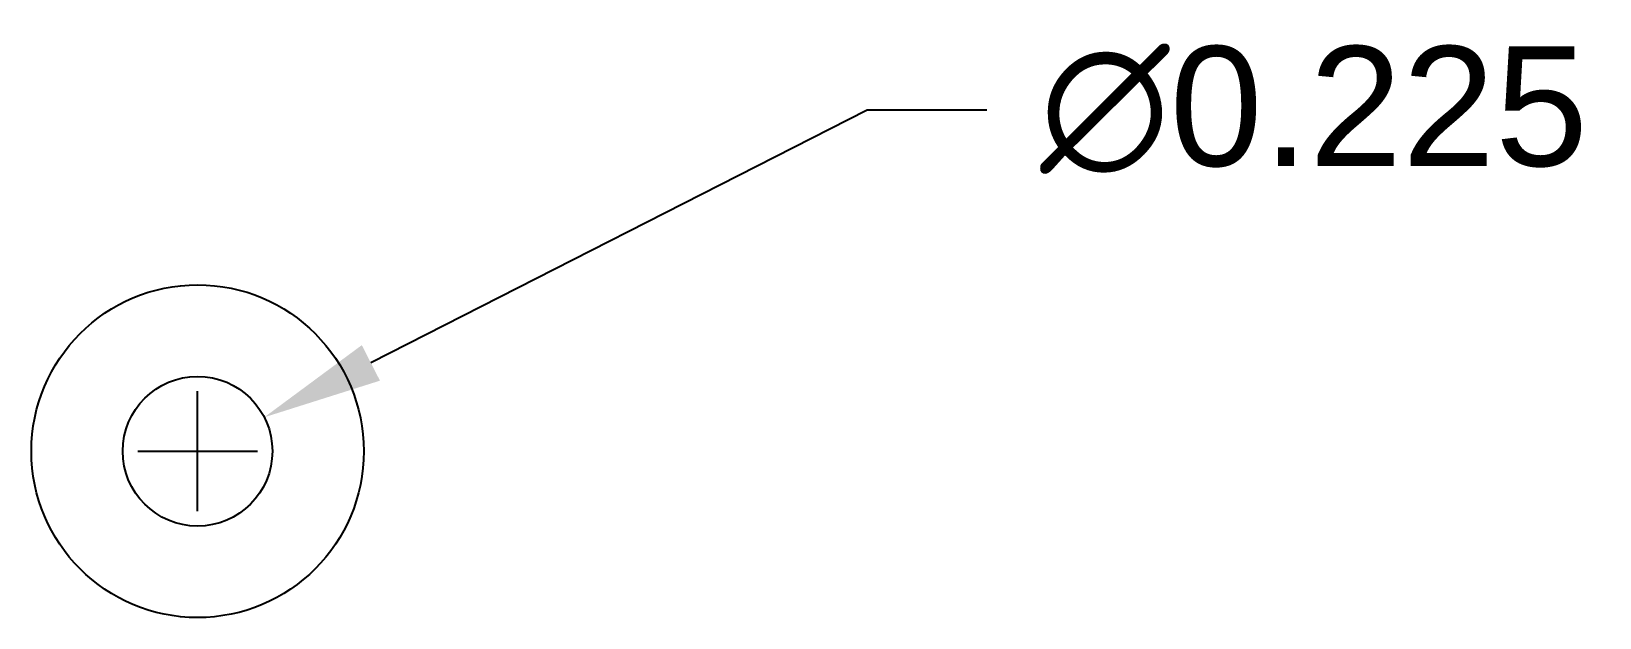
# Model space of a CAD drawing. Header units: inches. Extents: x 0 to 2.36, y -0.01 to 0.87.
import ezdxf

# ---------------------------------------------------------------- set-up
doc = ezdxf.new("R2010")
doc.units = ezdxf.units.IN
doc.header["$MEASUREMENT"] = 0
doc.layers.add('Model-Front', color=7, linetype='Continuous')
doc.styles.get("Standard").update_dxf_attribs({"font": 'arial.ttf'})
doc.dimstyles.get("Standard").update_dxf_attribs({"dimscale": 0, "dimtxt": 0.18, "dimasz": 0.18, "dimexe": 0.18, "dimexo": 0.0625, "dimgap": 0.09, "dimtad": 0, "dimtih": 1, "dimtoh": 1, "dimdec": 3, "dimzin": 0, "dimdsep": 46, "dimtxsty": 'Standard', "dimcen": 0.09, "dimadec": 0, "dimazin": 0, "dimtfac": 1, "dimtdec": 3, "dimtofl": 0, "dimtmove": 0, "dimatfit": 3, "dimfxl": 1, "dimtolj": 1, "dimtzin": 0, "dimarcsym": 0})

# ---------------------------------------------------------------- blocks, each defined once
blk = doc.blocks.new('*D3')
at = {"layer": 'Defpoints', "color": 0, "transparency": 16777216}
for p in [(0.3503, 0.2949), (0.1497, 0.1928)]:
    blk.add_point(p, dxfattribs=at)
at = {"layer": 'Model-Front', "color": 0, "lineweight": -2, "transparency": 16777216}
for p, q in [((1.257, 0.7566), (0.5107, 0.3766)), ((1.437, 0.7566), (1.257, 0.7566)), ((0.25, 0.1539), (0.25, 0.3339)), ((0.16, 0.2439), (0.34, 0.2439))]:
    blk.add_line(p, q, dxfattribs=at)
at = {"layer": 'Model-Front', "color": 0, "transparency": 16777216}
blk.add_solid([(0.497, 0.4033), (0.5243, 0.3499), (0.3503, 0.2949)], dxfattribs=at)
at = {"layer": 'Model-Front', "color": 0, "transparency": 16777216, "insert": (1.9293, 0.7566), "char_height": 0.18, "attachment_point": 5}
blk.add_mtext('\\A1;∅0.225', dxfattribs=at)

msp = doc.modelspace()

# ---------------------------------------------------------------- linework, layer by layer
at = {"layer": 'Model-Front'}
for radius in [0.25, 0.1125]:
    msp.add_circle((0.25, 0.2439), radius, dxfattribs=at)

# ---------------------------------------------------------------- dimensions: what is measured, and where the dimension line sits
dim = msp.add_diameter_dim_2p(p1=(0.1497, 0.1928), p2=(0.3503, 0.2949), dimstyle='Standard', override={"dimscale": 1}, dxfattribs=at)
dim.commit()
dim.dimension.update_dxf_attribs({"geometry": '*D3', "text_midpoint": (1.9293, 0.7566), "dimtype": 163})

doc.saveas('drawing.dxf')
